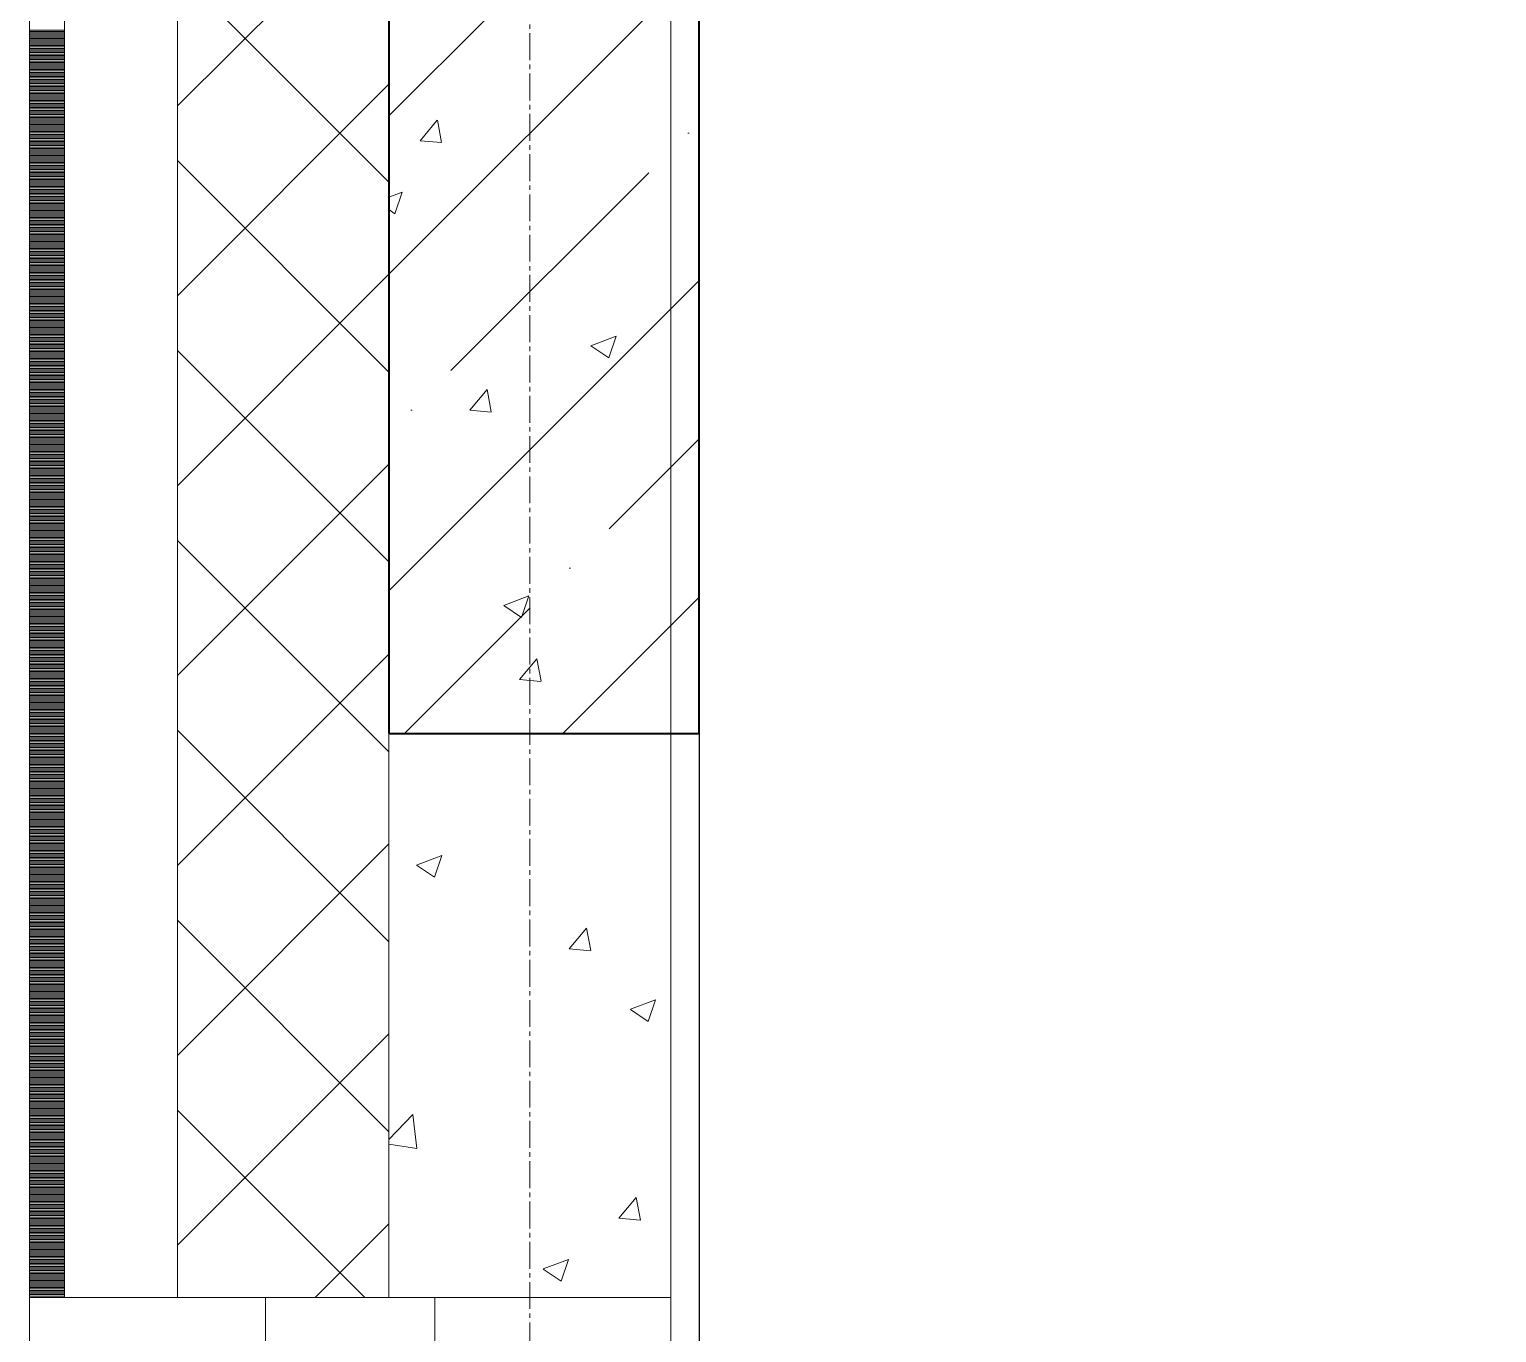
# Model space of a CAD drawing. Header units: millimetres. Extents: x -231292 to 573618, y -153144 to 564035.
# Drawn here: x 8528 to 9569, y -118070 to -117146 of the extents above; entities that cross this region are included whole.
import ezdxf

# ---------------------------------------------------------------- set-up
doc = ezdxf.new("R2010")
doc.units = ezdxf.units.MM
doc.linetypes.add('CENTER2', pattern=[28.575, 19.05, -3.175, 3.175, -3.175])
doc.linetypes.add('HIDDEN2', pattern=[4.7625, 3.175, -1.5875])
doc.layers.get('0').update_dxf_attribs({"color": 250})
for name, color, linetype, lineweight in [('A-Wall_Материал_Газоблок_Контур', 250, 'Continuous', 0), ('АР_Колонны', 250, 'Continuous', 35), ('АР_Окна', 250, 'Continuous', 5), ('АР_Стены ЖБ', 250, 'Continuous', 35), ('АР_Стены ПЕНОблок', 250, 'Continuous', 20), ('АР_Тонкая', 250, 'Continuous', 5), ('АР_Утеплитель', 250, 'Continuous', 0), ('АР_Штриховка', 250, 'Continuous', 0), ('РД_Оси_100', 250, 'Continuous', 0)]:
    doc.layers.add(name, color=color, linetype=linetype, lineweight=lineweight)

# ---------------------------------------------------------------- blocks, each defined once
blk = doc.blocks.new('оси_рен')
at = {"layer": 'РД_Оси_100', "color": 251, "linetype": 'CENTER2', "true_color": 0x636466}
blk.add_line((1195652.916, 135558.25), (1195652.916, 223268.25), dxfattribs=at)

msp = doc.modelspace()

# ---------------------------------------------------------------- hatches: boundary and pattern name
at = {"layer": 'АР_Штриховка', "linetype": 'Continuous', "lineweight": 5, "true_color": 0x000000}
h = msp.add_hatch(dxfattribs=at)
h.set_pattern_fill('ANSI35', color=18, scale=25, style=0)
h.set_pattern_definition([(45, (8883.46, -162345.28), (-112.2532, 112.2532), []), (45, (8995.71, -162345.28), (-112.2532, 112.2532), [198.4375, -39.6875, 0, -39.6875])])
h.paths.add_polyline_path([(8783.458, -117645.283), (9003.458, -117645.283), (9003.458, -116445.283), (8783.458, -116445.283)], flags=0)

# ---------------------------------------------------------------- linework, layer by layer
msp.add_lwpolyline([(16573.458, -98570.283), (9003.458, -98570.283), (9003.458, -135535.288), (16573.458, -135535.288)], close=True)
at = {"layer": 'A-Wall_Материал_Газоблок_Контур', "color": 18, "linetype": 'Continuous', "lineweight": 0, "true_color": 0x000000}
for p, q in [((8528.458, -118045.283), (8528.458, -119245.283)), ((8983.458, -119245.283), (8983.458, -118045.283))]:
    msp.add_line(p, q, dxfattribs=at)
at = {"layer": 'АР_Колонны', "color": 18, "linetype": 'HIDDEN2', "lineweight": 25, "true_color": 0x000000}
for p, q in [((8783.458, -117645.283), (8783.458, -116445.283)), ((9003.458, -116445.283), (9003.458, -117645.283)), ((9003.458, -117645.283), (8783.458, -117645.283))]:
    msp.add_line(p, q, dxfattribs=at)
at = {"layer": 'АР_Колонны', "color": 18, "linetype": 'Continuous', "lineweight": 30, "true_color": 0x000000}
for p, q in [((8783.458, -116445.283), (8783.458, -117645.283)), ((9003.458, -117645.283), (9003.458, -116445.283)), ((8783.458, -117645.283), (9003.458, -117645.283))]:
    msp.add_line(p, q, dxfattribs=at)
at = {"layer": 'АР_Окна', "color": 18, "linetype": 'Continuous', "lineweight": 5, "true_color": 0x000000}
for p, q in [((8528.458, -118045.283), (8528.458, -119245.283)), ((8983.458, -118045.283), (8983.458, -119245.283))]:
    msp.add_line(p, q, dxfattribs=at)
msp.add_lwpolyline([(8815.958, -118095.283), (8815.958, -118045.283), (8695.958, -118045.283), (8695.958, -118095.283)], close=True, dxfattribs=at)
at = {"layer": 'АР_Стены ЖБ', "color": 18, "linetype": 'Continuous', "lineweight": 40, "true_color": 0x000000}
for p, q in [((8783.458, -116445.283), (8783.458, -117645.283)), ((9003.458, -117645.283), (9003.458, -116445.283)), ((8783.458, -117645.283), (9003.458, -117645.283))]:
    msp.add_line(p, q, dxfattribs=at)
at = {"layer": 'АР_Стены ПЕНОблок', "color": 18, "linetype": 'Continuous', "lineweight": 20, "true_color": 0x000000}
for p, q in [((8783.458, -116245.283), (8783.458, -118045.283)), ((8983.458, -118045.283), (8983.458, -116245.283)), ((8783.458, -118045.283), (8983.458, -118045.283))]:
    msp.add_line(p, q, dxfattribs=at)
at = {"layer": 'АР_Тонкая', "color": 18, "linetype": 'Continuous', "lineweight": 5, "true_color": 0x000000}
for p, q in [((8528.458, -116245.283), (8528.458, -118045.283)), ((8553.458, -116245.283), (8553.458, -118045.283)), ((8553.458, -118045.283), (8553.458, -116245.283)), ((8633.458, -118045.283), (8633.458, -116245.283)), ((8528.458, -118045.283), (8553.458, -118045.283)), ((8553.458, -118045.283), (8633.458, -118045.283))]:
    msp.add_line(p, q, dxfattribs=at)
at = {"layer": 'АР_Утеплитель', "color": 18, "linetype": 'Continuous', "lineweight": 0, "true_color": 0x000000}
for p, q in [((8633.458, -116245.283), (8633.458, -118045.283)), ((8783.458, -118045.283), (8783.458, -116245.283)), ((8633.458, -118045.283), (8783.458, -118045.283))]:
    msp.add_line(p, q, dxfattribs=at)
at = {"layer": 'АР_Штриховка', "color": 18, "linetype": 'Continuous', "lineweight": 0, "true_color": 0x000000}
for p, q in [((8633.458, -117200.088), (8783.458, -117050.088)), ((8783.458, -117254.2), (8633.458, -117104.2)), ((8528.458, -117146.283), (8553.458, -117146.283)), ((8528.458, -117147.283), (8553.458, -117147.283)), ((8528.458, -117148.283), (8553.458, -117148.283)), ((8528.458, -117149.283), (8553.458, -117149.283)), ((8528.458, -117150.283), (8553.458, -117150.283)), ((8528.458, -117151.283), (8553.458, -117151.283)), ((8528.458, -117152.283), (8553.458, -117152.283)), ((8528.458, -117153.283), (8553.458, -117153.283)), ((8528.458, -117154.283), (8553.458, -117154.283)), ((8528.458, -117155.283), (8553.458, -117155.283)), ((8528.458, -117156.283), (8553.458, -117156.283)), ((8528.458, -117157.283), (8553.458, -117157.283)), ((8528.458, -117158.283), (8553.458, -117158.283)), ((8528.458, -117159.283), (8553.458, -117159.283)), ((8528.458, -117160.283), (8553.458, -117160.283)), ((8528.458, -117161.283), (8553.458, -117161.283)), ((8528.458, -117162.283), (8553.458, -117162.283)), ((8528.458, -117163.283), (8553.458, -117163.283)), ((8528.458, -117164.283), (8553.458, -117164.283)), ((8528.458, -117165.283), (8553.458, -117165.283)), ((8528.458, -117166.283), (8553.458, -117166.283)), ((8528.458, -117167.283), (8553.458, -117167.283)), ((8528.458, -117168.283), (8553.458, -117168.283)), ((8528.458, -117169.283), (8553.458, -117169.283)), ((8528.458, -117170.283), (8553.458, -117170.283)), ((8528.458, -117171.283), (8553.458, -117171.283)), ((8528.458, -117172.283), (8553.458, -117172.283)), ((8528.458, -117173.283), (8553.458, -117173.283)), ((8528.458, -117174.283), (8553.458, -117174.283)), ((8528.458, -117175.283), (8553.458, -117175.283)), ((8528.458, -117176.283), (8553.458, -117176.283)), ((8528.458, -117177.283), (8553.458, -117177.283)), ((8528.458, -117178.283), (8553.458, -117178.283)), ((8528.458, -117179.283), (8553.458, -117179.283)), ((8528.458, -117180.283), (8553.458, -117180.283)), ((8528.458, -117181.283), (8553.458, -117181.283)), ((8528.458, -117182.283), (8553.458, -117182.283)), ((8528.458, -117183.283), (8553.458, -117183.283)), ((8528.458, -117184.283), (8553.458, -117184.283)), ((8528.458, -117185.283), (8553.458, -117185.283)), ((8528.458, -117186.283), (8553.458, -117186.283)), ((8528.458, -117187.283), (8553.458, -117187.283)), ((8528.458, -117188.283), (8553.458, -117188.283)), ((8528.458, -117189.283), (8553.458, -117189.283)), ((8528.458, -117190.283), (8553.458, -117190.283)), ((8528.458, -117191.283), (8553.458, -117191.283)), ((8528.458, -117192.283), (8553.458, -117192.283)), ((8528.458, -117193.283), (8553.458, -117193.283)), ((8528.458, -117194.283), (8553.458, -117194.283)), ((8633.458, -117334.792), (8783.458, -117184.792)), ((8528.458, -117195.283), (8553.458, -117195.283)), ((8528.458, -117196.283), (8553.458, -117196.283)), ((8528.458, -117197.283), (8553.458, -117197.283)), ((8528.458, -117198.283), (8553.458, -117198.283)), ((8528.458, -117199.283), (8553.458, -117199.283)), ((8528.458, -117200.283), (8553.458, -117200.283)), ((8528.458, -117201.283), (8553.458, -117201.283)), ((8528.458, -117202.283), (8553.458, -117202.283)), ((8528.458, -117203.283), (8553.458, -117203.283)), ((8528.458, -117204.283), (8553.458, -117204.283)), ((8528.458, -117205.283), (8553.458, -117205.283)), ((8528.458, -117206.283), (8553.458, -117206.283)), ((8528.458, -117207.283), (8553.458, -117207.283)), ((8528.458, -117208.283), (8553.458, -117208.283)), ((8528.458, -117209.283), (8553.458, -117209.283)), ((8528.458, -117210.283), (8553.458, -117210.283)), ((8528.458, -117211.283), (8553.458, -117211.283)), ((8528.458, -117212.283), (8553.458, -117212.283)), ((8528.458, -117213.283), (8553.458, -117213.283)), ((8528.458, -117214.283), (8553.458, -117214.283)), ((8805.532, -117224.838), (8817.777, -117210.245)), ((8820.821, -117226.147), (8817.885, -117210.225)), ((8528.458, -117215.283), (8553.458, -117215.283)), ((8528.458, -117216.283), (8553.458, -117216.283)), ((8528.458, -117217.283), (8553.458, -117217.283)), ((8528.458, -117218.283), (8553.458, -117218.283)), ((8528.458, -117219.283), (8553.458, -117219.283)), ((8528.458, -117220.283), (8553.458, -117220.283)), ((8528.458, -117221.283), (8553.458, -117221.283)), ((8528.458, -117222.283), (8553.458, -117222.283)), ((8528.458, -117223.283), (8553.458, -117223.283)), ((8528.458, -117224.283), (8553.458, -117224.283)), ((8528.458, -117225.283), (8553.458, -117225.283)), ((8805.532, -117224.838), (8820.714, -117226.167)), ((8528.458, -117226.283), (8553.458, -117226.283)), ((8528.458, -117227.283), (8553.458, -117227.283)), ((8528.458, -117228.283), (8553.458, -117228.283)), ((8528.458, -117229.283), (8553.458, -117229.283)), ((8528.458, -117230.283), (8553.458, -117230.283)), ((8528.458, -117231.283), (8553.458, -117231.283)), ((8528.458, -117232.283), (8553.458, -117232.283)), ((8528.458, -117233.283), (8553.458, -117233.283)), ((8528.458, -117234.283), (8553.458, -117234.283)), ((8528.458, -117235.283), (8553.458, -117235.283)), ((8528.458, -117236.283), (8553.458, -117236.283)), ((8528.458, -117237.283), (8553.458, -117237.283)), ((8528.458, -117238.283), (8553.458, -117238.283)), ((8528.458, -117239.283), (8553.458, -117239.283)), ((8528.458, -117240.283), (8553.458, -117240.283)), ((8528.458, -117241.283), (8553.458, -117241.283)), ((8528.458, -117242.283), (8553.458, -117242.283)), ((8528.458, -117243.283), (8553.458, -117243.283)), ((8528.458, -117244.283), (8553.458, -117244.283)), ((8528.458, -117245.283), (8553.458, -117245.283)), ((8528.458, -117246.283), (8553.458, -117246.283)), ((8783.458, -117388.904), (8633.458, -117238.904)), ((8528.458, -117247.283), (8553.458, -117247.283)), ((8528.458, -117248.283), (8553.458, -117248.283)), ((8528.458, -117249.283), (8553.458, -117249.283)), ((8528.458, -117250.283), (8553.458, -117250.283)), ((8528.458, -117251.283), (8553.458, -117251.283)), ((8528.458, -117252.283), (8553.458, -117252.283)), ((8528.458, -117253.283), (8553.458, -117253.283)), ((8528.458, -117254.283), (8553.458, -117254.283)), ((8528.458, -117255.283), (8553.458, -117255.283)), ((8528.458, -117256.283), (8553.458, -117256.283)), ((8528.458, -117257.283), (8553.458, -117257.283)), ((8528.458, -117258.283), (8553.458, -117258.283)), ((8528.458, -117259.283), (8553.458, -117259.283)), ((8528.458, -117260.283), (8553.458, -117260.283)), ((8528.458, -117261.283), (8553.458, -117261.283)), ((8528.458, -117262.283), (8553.458, -117262.283)), ((8528.458, -117263.283), (8553.458, -117263.283)), ((8528.458, -117264.283), (8553.458, -117264.283)), ((8528.458, -117265.283), (8553.458, -117265.283)), ((8528.458, -117266.283), (8553.458, -117266.283)), ((8783.458, -117264.792), (8792.879, -117261.175)), ((8787.72, -117276.555), (8792.87, -117261.206)), ((8528.458, -117267.283), (8553.458, -117267.283)), ((8528.458, -117268.283), (8553.458, -117268.283)), ((8528.458, -117269.283), (8553.458, -117269.283)), ((8528.458, -117270.283), (8553.458, -117270.283)), ((8528.458, -117271.283), (8553.458, -117271.283)), ((8528.458, -117272.283), (8553.458, -117272.283)), ((8528.458, -117273.283), (8553.458, -117273.283)), ((8528.458, -117274.283), (8553.458, -117274.283)), ((8528.458, -117275.283), (8553.458, -117275.283)), ((8528.458, -117276.283), (8553.458, -117276.283)), ((8528.458, -117277.283), (8553.458, -117277.283)), ((8783.458, -117273.681), (8787.716, -117276.553)), ((8528.458, -117278.283), (8553.458, -117278.283)), ((8528.458, -117279.283), (8553.458, -117279.283)), ((8528.458, -117280.283), (8553.458, -117280.283)), ((8528.458, -117281.283), (8553.458, -117281.283)), ((8528.458, -117282.283), (8553.458, -117282.283)), ((8528.458, -117283.283), (8553.458, -117283.283)), ((8528.458, -117284.283), (8553.458, -117284.283)), ((8528.458, -117285.283), (8553.458, -117285.283)), ((8528.458, -117286.283), (8553.458, -117286.283)), ((8528.458, -117287.283), (8553.458, -117287.283)), ((8528.458, -117288.283), (8553.458, -117288.283)), ((8528.458, -117289.283), (8553.458, -117289.283)), ((8528.458, -117290.283), (8553.458, -117290.283)), ((8528.458, -117291.283), (8553.458, -117291.283)), ((8528.458, -117292.283), (8553.458, -117292.283)), ((8528.458, -117293.283), (8553.458, -117293.283)), ((8528.458, -117294.283), (8553.458, -117294.283)), ((8528.458, -117295.283), (8553.458, -117295.283)), ((8528.458, -117296.283), (8553.458, -117296.283)), ((8528.458, -117297.283), (8553.458, -117297.283)), ((8528.458, -117298.283), (8553.458, -117298.283)), ((8528.458, -117299.283), (8553.458, -117299.283)), ((8528.458, -117300.283), (8553.458, -117300.283)), ((8528.458, -117301.283), (8553.458, -117301.283)), ((8528.458, -117302.283), (8553.458, -117302.283)), ((8528.458, -117303.283), (8553.458, -117303.283)), ((8528.458, -117304.283), (8553.458, -117304.283)), ((8528.458, -117305.283), (8553.458, -117305.283)), ((8528.458, -117306.283), (8553.458, -117306.283)), ((8528.458, -117307.283), (8553.458, -117307.283)), ((8528.458, -117308.283), (8553.458, -117308.283)), ((8528.458, -117309.283), (8553.458, -117309.283)), ((8528.458, -117310.283), (8553.458, -117310.283)), ((8528.458, -117311.283), (8553.458, -117311.283)), ((8528.458, -117312.283), (8553.458, -117312.283)), ((8528.458, -117313.283), (8553.458, -117313.283)), ((8528.458, -117314.283), (8553.458, -117314.283)), ((8528.458, -117315.283), (8553.458, -117315.283)), ((8528.458, -117316.283), (8553.458, -117316.283)), ((8528.458, -117317.283), (8553.458, -117317.283)), ((8528.458, -117318.283), (8553.458, -117318.283)), ((8528.458, -117319.283), (8553.458, -117319.283)), ((8528.458, -117320.283), (8553.458, -117320.283)), ((8528.458, -117321.283), (8553.458, -117321.283)), ((8528.458, -117322.283), (8553.458, -117322.283)), ((8528.458, -117323.283), (8553.458, -117323.283)), ((8528.458, -117324.283), (8553.458, -117324.283)), ((8528.458, -117325.283), (8553.458, -117325.283)), ((8528.458, -117326.283), (8553.458, -117326.283)), ((8528.458, -117327.283), (8553.458, -117327.283)), ((8528.458, -117328.283), (8553.458, -117328.283)), ((8528.458, -117329.283), (8553.458, -117329.283)), ((8633.458, -117469.496), (8783.458, -117319.496)), ((8528.458, -117330.283), (8553.458, -117330.283)), ((8528.458, -117331.283), (8553.458, -117331.283)), ((8528.458, -117332.283), (8553.458, -117332.283)), ((8528.458, -117333.283), (8553.458, -117333.283)), ((8528.458, -117334.283), (8553.458, -117334.283)), ((8528.458, -117335.283), (8553.458, -117335.283)), ((8528.458, -117336.283), (8553.458, -117336.283)), ((8528.458, -117337.283), (8553.458, -117337.283)), ((8528.458, -117338.283), (8553.458, -117338.283)), ((8528.458, -117339.283), (8553.458, -117339.283)), ((8528.458, -117340.283), (8553.458, -117340.283)), ((8528.458, -117341.283), (8553.458, -117341.283)), ((8528.458, -117342.283), (8553.458, -117342.283)), ((8528.458, -117343.283), (8553.458, -117343.283)), ((8528.458, -117344.283), (8553.458, -117344.283)), ((8528.458, -117345.283), (8553.458, -117345.283)), ((8528.458, -117346.283), (8553.458, -117346.283)), ((8528.458, -117347.283), (8553.458, -117347.283)), ((8528.458, -117348.283), (8553.458, -117348.283)), ((8528.458, -117349.283), (8553.458, -117349.283)), ((8528.458, -117350.283), (8553.458, -117350.283)), ((8528.458, -117351.283), (8553.458, -117351.283)), ((8528.458, -117352.283), (8553.458, -117352.283)), ((8528.458, -117353.283), (8553.458, -117353.283)), ((8528.458, -117354.283), (8553.458, -117354.283)), ((8528.458, -117355.283), (8553.458, -117355.283)), ((8528.458, -117356.283), (8553.458, -117356.283)), ((8528.458, -117357.283), (8553.458, -117357.283)), ((8528.458, -117358.283), (8553.458, -117358.283)), ((8528.458, -117359.283), (8553.458, -117359.283)), ((8528.458, -117360.283), (8553.458, -117360.283)), ((8528.458, -117361.283), (8553.458, -117361.283)), ((8528.458, -117362.283), (8553.458, -117362.283)), ((8528.458, -117363.283), (8553.458, -117363.283)), ((8528.458, -117364.283), (8553.458, -117364.283)), ((8528.458, -117365.283), (8553.458, -117365.283)), ((8528.458, -117366.283), (8553.458, -117366.283)), ((8528.458, -117367.283), (8553.458, -117367.283)), ((8528.458, -117368.283), (8553.458, -117368.283)), ((8528.458, -117369.283), (8553.458, -117369.283)), ((8528.458, -117370.283), (8553.458, -117370.283)), ((8926.696, -117370.297), (8939.331, -117378.819)), ((8926.709, -117370.268), (8944.494, -117363.441)), ((8939.335, -117378.82), (8944.485, -117363.471)), ((8528.458, -117371.283), (8553.458, -117371.283)), ((8528.458, -117372.283), (8553.458, -117372.283)), ((8528.458, -117373.283), (8553.458, -117373.283)), ((8528.458, -117374.283), (8553.458, -117374.283)), ((8528.458, -117375.283), (8553.458, -117375.283)), ((8528.458, -117376.283), (8553.458, -117376.283)), ((8528.458, -117377.283), (8553.458, -117377.283)), ((8528.458, -117378.283), (8553.458, -117378.283)), ((8528.458, -117379.283), (8553.458, -117379.283)), ((8528.458, -117380.283), (8553.458, -117380.283)), ((8528.458, -117381.283), (8553.458, -117381.283)), ((8783.458, -117523.607), (8633.458, -117373.607)), ((8528.458, -117382.283), (8553.458, -117382.283)), ((8528.458, -117383.283), (8553.458, -117383.283)), ((8528.458, -117384.283), (8553.458, -117384.283)), ((8528.458, -117385.283), (8553.458, -117385.283)), ((8528.458, -117386.283), (8553.458, -117386.283)), ((8528.458, -117387.283), (8553.458, -117387.283)), ((8528.458, -117388.283), (8553.458, -117388.283)), ((8528.458, -117389.283), (8553.458, -117389.283)), ((8528.458, -117390.283), (8553.458, -117390.283)), ((8528.458, -117391.283), (8553.458, -117391.283)), ((8528.458, -117392.283), (8553.458, -117392.283)), ((8528.458, -117393.283), (8553.458, -117393.283)), ((8528.458, -117394.283), (8553.458, -117394.283)), ((8528.458, -117395.283), (8553.458, -117395.283)), ((8528.458, -117396.283), (8553.458, -117396.283)), ((8528.458, -117397.283), (8553.458, -117397.283)), ((8528.458, -117398.283), (8553.458, -117398.283)), ((8528.458, -117399.283), (8553.458, -117399.283)), ((8528.458, -117400.283), (8553.458, -117400.283)), ((8528.458, -117401.283), (8553.458, -117401.283)), ((8528.458, -117402.283), (8553.458, -117402.283)), ((8840.775, -117415.895), (8853.02, -117401.302)), ((8856.064, -117417.204), (8853.127, -117401.282)), ((8528.458, -117403.283), (8553.458, -117403.283)), ((8528.458, -117404.283), (8553.458, -117404.283)), ((8528.458, -117405.283), (8553.458, -117405.283)), ((8528.458, -117406.283), (8553.458, -117406.283)), ((8528.458, -117407.283), (8553.458, -117407.283)), ((8528.458, -117408.283), (8553.458, -117408.283)), ((8528.458, -117409.283), (8553.458, -117409.283)), ((8528.458, -117410.283), (8553.458, -117410.283)), ((8528.458, -117411.283), (8553.458, -117411.283)), ((8528.458, -117412.283), (8553.458, -117412.283)), ((8528.458, -117413.283), (8553.458, -117413.283)), ((8528.458, -117414.283), (8553.458, -117414.283)), ((8528.458, -117415.283), (8553.458, -117415.283)), ((8528.458, -117416.283), (8553.458, -117416.283)), ((8528.458, -117417.283), (8553.458, -117417.283)), ((8528.458, -117418.283), (8553.458, -117418.283)), ((8528.458, -117419.283), (8553.458, -117419.283)), ((8528.458, -117420.283), (8553.458, -117420.283)), ((8528.458, -117421.283), (8553.458, -117421.283)), ((8528.458, -117422.283), (8553.458, -117422.283)), ((8840.775, -117415.895), (8855.957, -117417.223)), ((8528.458, -117423.283), (8553.458, -117423.283)), ((8528.458, -117424.283), (8553.458, -117424.283)), ((8528.458, -117425.283), (8553.458, -117425.283)), ((8528.458, -117426.283), (8553.458, -117426.283)), ((8528.458, -117427.283), (8553.458, -117427.283)), ((8528.458, -117428.283), (8553.458, -117428.283)), ((8528.458, -117429.283), (8553.458, -117429.283)), ((8528.458, -117430.283), (8553.458, -117430.283)), ((8528.458, -117431.283), (8553.458, -117431.283)), ((8528.458, -117432.283), (8553.458, -117432.283)), ((8528.458, -117433.283), (8553.458, -117433.283)), ((8528.458, -117434.283), (8553.458, -117434.283)), ((8528.458, -117435.283), (8553.458, -117435.283)), ((8528.458, -117436.283), (8553.458, -117436.283)), ((8528.458, -117437.283), (8553.458, -117437.283)), ((8528.458, -117438.283), (8553.458, -117438.283)), ((8528.458, -117439.283), (8553.458, -117439.283)), ((8528.458, -117440.283), (8553.458, -117440.283)), ((8528.458, -117441.283), (8553.458, -117441.283)), ((8528.458, -117442.283), (8553.458, -117442.283)), ((8528.458, -117443.283), (8553.458, -117443.283)), ((8528.458, -117444.283), (8553.458, -117444.283)), ((8528.458, -117445.283), (8553.458, -117445.283)), ((8528.458, -117446.283), (8553.458, -117446.283)), ((8528.458, -117447.283), (8553.458, -117447.283)), ((8528.458, -117448.283), (8553.458, -117448.283)), ((8528.458, -117449.283), (8553.458, -117449.283)), ((8528.458, -117450.283), (8553.458, -117450.283)), ((8528.458, -117451.283), (8553.458, -117451.283)), ((8528.458, -117452.283), (8553.458, -117452.283)), ((8528.458, -117453.283), (8553.458, -117453.283)), ((8528.458, -117454.283), (8553.458, -117454.283)), ((8633.458, -117604.2), (8783.458, -117454.2)), ((8528.458, -117455.283), (8553.458, -117455.283)), ((8528.458, -117456.283), (8553.458, -117456.283)), ((8528.458, -117457.283), (8553.458, -117457.283)), ((8528.458, -117458.283), (8553.458, -117458.283)), ((8528.458, -117459.283), (8553.458, -117459.283)), ((8528.458, -117460.283), (8553.458, -117460.283)), ((8528.458, -117461.283), (8553.458, -117461.283)), ((8528.458, -117462.283), (8553.458, -117462.283)), ((8528.458, -117463.283), (8553.458, -117463.283)), ((8528.458, -117464.283), (8553.458, -117464.283)), ((8528.458, -117465.283), (8553.458, -117465.283)), ((8528.458, -117466.283), (8553.458, -117466.283)), ((8528.458, -117467.283), (8553.458, -117467.283)), ((8528.458, -117468.283), (8553.458, -117468.283)), ((8528.458, -117469.283), (8553.458, -117469.283)), ((8528.458, -117470.283), (8553.458, -117470.283)), ((8528.458, -117471.283), (8553.458, -117471.283)), ((8528.458, -117472.283), (8553.458, -117472.283)), ((8528.458, -117473.283), (8553.458, -117473.283)), ((8528.458, -117474.283), (8553.458, -117474.283)), ((8528.458, -117475.283), (8553.458, -117475.283)), ((8528.458, -117476.283), (8553.458, -117476.283)), ((8528.458, -117477.283), (8553.458, -117477.283)), ((8528.458, -117478.283), (8553.458, -117478.283)), ((8528.458, -117479.283), (8553.458, -117479.283)), ((8528.458, -117480.283), (8553.458, -117480.283)), ((8528.458, -117481.283), (8553.458, -117481.283)), ((8528.458, -117482.283), (8553.458, -117482.283)), ((8528.458, -117483.283), (8553.458, -117483.283)), ((8528.458, -117484.283), (8553.458, -117484.283)), ((8528.458, -117485.283), (8553.458, -117485.283)), ((8528.458, -117486.283), (8553.458, -117486.283)), ((8528.458, -117487.283), (8553.458, -117487.283)), ((8528.458, -117488.283), (8553.458, -117488.283)), ((8528.458, -117489.283), (8553.458, -117489.283)), ((8528.458, -117490.283), (8553.458, -117490.283)), ((8528.458, -117491.283), (8553.458, -117491.283)), ((8528.458, -117492.283), (8553.458, -117492.283)), ((8528.458, -117493.283), (8553.458, -117493.283)), ((8528.458, -117494.283), (8553.458, -117494.283)), ((8528.458, -117495.283), (8553.458, -117495.283)), ((8528.458, -117496.283), (8553.458, -117496.283)), ((8528.458, -117497.283), (8553.458, -117497.283)), ((8528.458, -117498.283), (8553.458, -117498.283)), ((8528.458, -117499.283), (8553.458, -117499.283)), ((8528.458, -117500.283), (8553.458, -117500.283)), ((8528.458, -117501.283), (8553.458, -117501.283)), ((8528.458, -117502.283), (8553.458, -117502.283)), ((8528.458, -117503.283), (8553.458, -117503.283)), ((8528.458, -117504.283), (8553.458, -117504.283)), ((8528.458, -117505.283), (8553.458, -117505.283)), ((8528.458, -117506.283), (8553.458, -117506.283)), ((8528.458, -117507.283), (8553.458, -117507.283)), ((8528.458, -117508.283), (8553.458, -117508.283)), ((8528.458, -117509.283), (8553.458, -117509.283)), ((8528.458, -117510.283), (8553.458, -117510.283)), ((8528.458, -117511.283), (8553.458, -117511.283)), ((8528.458, -117512.283), (8553.458, -117512.283)), ((8528.458, -117513.283), (8553.458, -117513.283)), ((8528.458, -117514.283), (8553.458, -117514.283)), ((8528.458, -117515.283), (8553.458, -117515.283)), ((8528.458, -117516.283), (8553.458, -117516.283)), ((8783.458, -117658.311), (8633.458, -117508.311)), ((8528.458, -117517.283), (8553.458, -117517.283)), ((8528.458, -117518.283), (8553.458, -117518.283)), ((8528.458, -117519.283), (8553.458, -117519.283)), ((8528.458, -117520.283), (8553.458, -117520.283)), ((8528.458, -117521.283), (8553.458, -117521.283)), ((8528.458, -117522.283), (8553.458, -117522.283)), ((8528.458, -117523.283), (8553.458, -117523.283)), ((8528.458, -117524.283), (8553.458, -117524.283)), ((8528.458, -117525.283), (8553.458, -117525.283)), ((8528.458, -117526.283), (8553.458, -117526.283)), ((8528.458, -117527.283), (8553.458, -117527.283)), ((8528.458, -117528.283), (8553.458, -117528.283)), ((8528.458, -117529.283), (8553.458, -117529.283)), ((8528.458, -117530.283), (8553.458, -117530.283)), ((8528.458, -117531.283), (8553.458, -117531.283)), ((8528.458, -117532.283), (8553.458, -117532.283)), ((8528.458, -117533.283), (8553.458, -117533.283)), ((8528.458, -117534.283), (8553.458, -117534.283)), ((8528.458, -117535.283), (8553.458, -117535.283)), ((8528.458, -117536.283), (8553.458, -117536.283)), ((8528.458, -117537.283), (8553.458, -117537.283)), ((8528.458, -117538.283), (8553.458, -117538.283)), ((8528.458, -117539.283), (8553.458, -117539.283)), ((8528.458, -117540.283), (8553.458, -117540.283)), ((8528.458, -117541.283), (8553.458, -117541.283)), ((8528.458, -117542.283), (8553.458, -117542.283)), ((8528.458, -117543.283), (8553.458, -117543.283)), ((8528.458, -117544.283), (8553.458, -117544.283)), ((8528.458, -117545.283), (8553.458, -117545.283)), ((8528.458, -117546.283), (8553.458, -117546.283)), ((8528.458, -117547.283), (8553.458, -117547.283)), ((8864.907, -117554.456), (8882.692, -117547.629)), ((8877.533, -117563.008), (8882.683, -117547.659)), ((8528.458, -117548.283), (8553.458, -117548.283)), ((8528.458, -117549.283), (8553.458, -117549.283)), ((8528.458, -117550.283), (8553.458, -117550.283)), ((8528.458, -117551.283), (8553.458, -117551.283)), ((8528.458, -117552.283), (8553.458, -117552.283)), ((8528.458, -117553.283), (8553.458, -117553.283)), ((8528.458, -117554.283), (8553.458, -117554.283)), ((8528.458, -117555.283), (8553.458, -117555.283)), ((8528.458, -117556.283), (8553.458, -117556.283)), ((8528.458, -117557.283), (8553.458, -117557.283)), ((8528.458, -117558.283), (8553.458, -117558.283)), ((8864.894, -117554.484), (8877.528, -117563.007)), ((8528.458, -117559.283), (8553.458, -117559.283)), ((8528.458, -117560.283), (8553.458, -117560.283)), ((8528.458, -117561.283), (8553.458, -117561.283)), ((8528.458, -117562.283), (8553.458, -117562.283)), ((8528.458, -117563.283), (8553.458, -117563.283)), ((8528.458, -117564.283), (8553.458, -117564.283)), ((8528.458, -117565.283), (8553.458, -117565.283)), ((8528.458, -117566.283), (8553.458, -117566.283)), ((8528.458, -117567.283), (8553.458, -117567.283)), ((8528.458, -117568.283), (8553.458, -117568.283)), ((8528.458, -117569.283), (8553.458, -117569.283)), ((8528.458, -117570.283), (8553.458, -117570.283)), ((8528.458, -117571.283), (8553.458, -117571.283)), ((8528.458, -117572.283), (8553.458, -117572.283)), ((8528.458, -117573.283), (8553.458, -117573.283)), ((8528.458, -117574.283), (8553.458, -117574.283)), ((8528.458, -117575.283), (8553.458, -117575.283)), ((8528.458, -117576.283), (8553.458, -117576.283)), ((8528.458, -117577.283), (8553.458, -117577.283)), ((8528.458, -117578.283), (8553.458, -117578.283)), ((8528.458, -117579.283), (8553.458, -117579.283)), ((8528.458, -117580.283), (8553.458, -117580.283)), ((8528.458, -117581.283), (8553.458, -117581.283)), ((8528.458, -117582.283), (8553.458, -117582.283)), ((8528.458, -117583.283), (8553.458, -117583.283)), ((8528.458, -117584.283), (8553.458, -117584.283)), ((8528.458, -117585.283), (8553.458, -117585.283)), ((8528.458, -117586.283), (8553.458, -117586.283)), ((8528.458, -117587.283), (8553.458, -117587.283)), ((8528.458, -117588.283), (8553.458, -117588.283)), ((8528.458, -117589.283), (8553.458, -117589.283)), ((8633.458, -117738.904), (8783.458, -117588.904)), ((8528.458, -117590.283), (8553.458, -117590.283)), ((8528.458, -117591.283), (8553.458, -117591.283)), ((8528.458, -117592.283), (8553.458, -117592.283)), ((8528.458, -117593.283), (8553.458, -117593.283)), ((8528.458, -117594.283), (8553.458, -117594.283)), ((8528.458, -117595.283), (8553.458, -117595.283)), ((8528.458, -117596.283), (8553.458, -117596.283)), ((8528.458, -117597.283), (8553.458, -117597.283)), ((8528.458, -117598.283), (8553.458, -117598.283)), ((8528.458, -117599.283), (8553.458, -117599.283)), ((8876.019, -117606.952), (8888.264, -117592.358)), ((8891.307, -117608.261), (8888.37, -117592.339)), ((8528.458, -117600.283), (8553.458, -117600.283)), ((8528.458, -117601.283), (8553.458, -117601.283)), ((8528.458, -117602.283), (8553.458, -117602.283)), ((8528.458, -117603.283), (8553.458, -117603.283)), ((8528.458, -117604.283), (8553.458, -117604.283)), ((8528.458, -117605.283), (8553.458, -117605.283)), ((8528.458, -117606.283), (8553.458, -117606.283)), ((8528.458, -117607.283), (8553.458, -117607.283)), ((8528.458, -117608.283), (8553.458, -117608.283)), ((8528.458, -117609.283), (8553.458, -117609.283)), ((8528.458, -117610.283), (8553.458, -117610.283)), ((8876.018, -117606.952), (8891.2, -117608.28)), ((8528.458, -117611.283), (8553.458, -117611.283)), ((8528.458, -117612.283), (8553.458, -117612.283)), ((8528.458, -117613.283), (8553.458, -117613.283)), ((8528.458, -117614.283), (8553.458, -117614.283)), ((8528.458, -117615.283), (8553.458, -117615.283)), ((8528.458, -117616.283), (8553.458, -117616.283)), ((8528.458, -117617.283), (8553.458, -117617.283)), ((8528.458, -117618.283), (8553.458, -117618.283)), ((8528.458, -117619.283), (8553.458, -117619.283)), ((8528.458, -117620.283), (8553.458, -117620.283)), ((8528.458, -117621.283), (8553.458, -117621.283)), ((8528.458, -117622.283), (8553.458, -117622.283)), ((8528.458, -117623.283), (8553.458, -117623.283)), ((8528.458, -117624.283), (8553.458, -117624.283)), ((8528.458, -117625.283), (8553.458, -117625.283)), ((8528.458, -117626.283), (8553.458, -117626.283)), ((8528.458, -117627.283), (8553.458, -117627.283)), ((8528.458, -117628.283), (8553.458, -117628.283)), ((8528.458, -117629.283), (8553.458, -117629.283)), ((8528.458, -117630.283), (8553.458, -117630.283)), ((8528.458, -117631.283), (8553.458, -117631.283)), ((8528.458, -117632.283), (8553.458, -117632.283)), ((8528.458, -117633.283), (8553.458, -117633.283)), ((8528.458, -117634.283), (8553.458, -117634.283)), ((8528.458, -117635.283), (8553.458, -117635.283)), ((8528.458, -117636.283), (8553.458, -117636.283)), ((8528.458, -117637.283), (8553.458, -117637.283)), ((8528.458, -117638.283), (8553.458, -117638.283)), ((8528.458, -117639.283), (8553.458, -117639.283)), ((8528.458, -117640.283), (8553.458, -117640.283)), ((8528.458, -117641.283), (8553.458, -117641.283)), ((8528.458, -117642.283), (8553.458, -117642.283)), ((8528.458, -117643.283), (8553.458, -117643.283)), ((8528.458, -117644.283), (8553.458, -117644.283)), ((8528.458, -117645.283), (8553.458, -117645.283)), ((8528.458, -117646.283), (8553.458, -117646.283)), ((8528.458, -117647.283), (8553.458, -117647.283)), ((8528.458, -117648.283), (8553.458, -117648.283)), ((8528.458, -117649.283), (8553.458, -117649.283)), ((8528.458, -117650.283), (8553.458, -117650.283)), ((8528.458, -117651.283), (8553.458, -117651.283)), ((8783.458, -117793.015), (8633.458, -117643.015)), ((8528.458, -117652.283), (8553.458, -117652.283)), ((8528.458, -117653.283), (8553.458, -117653.283)), ((8528.458, -117654.283), (8553.458, -117654.283)), ((8528.458, -117655.283), (8553.458, -117655.283)), ((8528.458, -117656.283), (8553.458, -117656.283)), ((8528.458, -117657.283), (8553.458, -117657.283)), ((8528.458, -117658.283), (8553.458, -117658.283)), ((8528.458, -117659.283), (8553.458, -117659.283)), ((8528.458, -117660.283), (8553.458, -117660.283)), ((8528.458, -117661.283), (8553.458, -117661.283)), ((8528.458, -117662.283), (8553.458, -117662.283)), ((8528.458, -117663.283), (8553.458, -117663.283)), ((8528.458, -117664.283), (8553.458, -117664.283)), ((8528.458, -117665.283), (8553.458, -117665.283)), ((8528.458, -117666.283), (8553.458, -117666.283)), ((8528.458, -117667.283), (8553.458, -117667.283)), ((8528.458, -117668.283), (8553.458, -117668.283)), ((8528.458, -117669.283), (8553.458, -117669.283)), ((8528.458, -117670.283), (8553.458, -117670.283)), ((8528.458, -117671.283), (8553.458, -117671.283)), ((8528.458, -117672.283), (8553.458, -117672.283)), ((8528.458, -117673.283), (8553.458, -117673.283)), ((8528.458, -117674.283), (8553.458, -117674.283)), ((8528.458, -117675.283), (8553.458, -117675.283)), ((8528.458, -117676.283), (8553.458, -117676.283)), ((8528.458, -117677.283), (8553.458, -117677.283)), ((8528.458, -117678.283), (8553.458, -117678.283)), ((8528.458, -117679.283), (8553.458, -117679.283)), ((8528.458, -117680.283), (8553.458, -117680.283)), ((8528.458, -117681.283), (8553.458, -117681.283)), ((8528.458, -117682.283), (8553.458, -117682.283)), ((8528.458, -117683.283), (8553.458, -117683.283)), ((8528.458, -117684.283), (8553.458, -117684.283)), ((8528.458, -117685.283), (8553.458, -117685.283)), ((8528.458, -117686.283), (8553.458, -117686.283)), ((8528.458, -117687.283), (8553.458, -117687.283)), ((8528.458, -117688.283), (8553.458, -117688.283)), ((8528.458, -117689.283), (8553.458, -117689.283)), ((8528.458, -117690.283), (8553.458, -117690.283)), ((8528.458, -117691.283), (8553.458, -117691.283)), ((8528.458, -117692.283), (8553.458, -117692.283)), ((8528.458, -117693.283), (8553.458, -117693.283)), ((8528.458, -117694.283), (8553.458, -117694.283)), ((8528.458, -117695.283), (8553.458, -117695.283)), ((8528.458, -117696.283), (8553.458, -117696.283)), ((8528.458, -117697.283), (8553.458, -117697.283)), ((8528.458, -117698.283), (8553.458, -117698.283)), ((8528.458, -117699.283), (8553.458, -117699.283)), ((8528.458, -117700.283), (8553.458, -117700.283)), ((8528.458, -117701.283), (8553.458, -117701.283)), ((8528.458, -117702.283), (8553.458, -117702.283)), ((8528.458, -117703.283), (8553.458, -117703.283)), ((8528.458, -117704.283), (8553.458, -117704.283)), ((8528.458, -117705.283), (8553.458, -117705.283)), ((8528.458, -117706.283), (8553.458, -117706.283)), ((8528.458, -117707.283), (8553.458, -117707.283)), ((8528.458, -117708.283), (8553.458, -117708.283)), ((8528.458, -117709.283), (8553.458, -117709.283)), ((8528.458, -117710.283), (8553.458, -117710.283)), ((8528.458, -117711.283), (8553.458, -117711.283)), ((8528.458, -117712.283), (8553.458, -117712.283)), ((8528.458, -117713.283), (8553.458, -117713.283)), ((8528.458, -117714.283), (8553.458, -117714.283)), ((8528.458, -117715.283), (8553.458, -117715.283)), ((8528.458, -117716.283), (8553.458, -117716.283)), ((8528.458, -117717.283), (8553.458, -117717.283)), ((8528.458, -117718.283), (8553.458, -117718.283)), ((8528.458, -117719.283), (8553.458, -117719.283)), ((8528.458, -117720.283), (8553.458, -117720.283)), ((8528.458, -117721.283), (8553.458, -117721.283)), ((8528.458, -117722.283), (8553.458, -117722.283)), ((8528.458, -117723.283), (8553.458, -117723.283)), ((8528.458, -117724.283), (8553.458, -117724.283)), ((8633.458, -117873.607), (8783.458, -117723.607)), ((8528.458, -117725.283), (8553.458, -117725.283)), ((8528.458, -117726.283), (8553.458, -117726.283)), ((8528.458, -117727.283), (8553.458, -117727.283)), ((8528.458, -117728.283), (8553.458, -117728.283)), ((8528.458, -117729.283), (8553.458, -117729.283)), ((8528.458, -117730.283), (8553.458, -117730.283)), ((8528.458, -117731.283), (8553.458, -117731.283)), ((8528.458, -117732.283), (8553.458, -117732.283)), ((8528.458, -117733.283), (8553.458, -117733.283)), ((8528.458, -117734.283), (8553.458, -117734.283)), ((8528.458, -117735.283), (8553.458, -117735.283)), ((8803.105, -117738.644), (8820.89, -117731.817)), ((8815.731, -117747.196), (8820.881, -117731.847)), ((8528.458, -117736.283), (8553.458, -117736.283)), ((8528.458, -117737.283), (8553.458, -117737.283)), ((8528.458, -117738.283), (8553.458, -117738.283)), ((8528.458, -117739.283), (8553.458, -117739.283)), ((8528.458, -117740.283), (8553.458, -117740.283)), ((8528.458, -117741.283), (8553.458, -117741.283)), ((8528.458, -117742.283), (8553.458, -117742.283)), ((8528.458, -117743.283), (8553.458, -117743.283)), ((8528.458, -117744.283), (8553.458, -117744.283)), ((8528.458, -117745.283), (8553.458, -117745.283)), ((8803.092, -117738.672), (8815.726, -117747.195)), ((8528.458, -117746.283), (8553.458, -117746.283)), ((8528.458, -117747.283), (8553.458, -117747.283)), ((8528.458, -117748.283), (8553.458, -117748.283)), ((8528.458, -117749.283), (8553.458, -117749.283)), ((8528.458, -117750.283), (8553.458, -117750.283)), ((8528.458, -117751.283), (8553.458, -117751.283)), ((8528.458, -117752.283), (8553.458, -117752.283)), ((8528.458, -117753.283), (8553.458, -117753.283)), ((8528.458, -117754.283), (8553.458, -117754.283)), ((8528.458, -117755.283), (8553.458, -117755.283)), ((8528.458, -117756.283), (8553.458, -117756.283)), ((8528.458, -117757.283), (8553.458, -117757.283)), ((8528.458, -117758.283), (8553.458, -117758.283)), ((8528.458, -117759.283), (8553.458, -117759.283)), ((8528.458, -117760.283), (8553.458, -117760.283)), ((8528.458, -117761.283), (8553.458, -117761.283)), ((8528.458, -117762.283), (8553.458, -117762.283)), ((8528.458, -117763.283), (8553.458, -117763.283)), ((8528.458, -117764.283), (8553.458, -117764.283)), ((8528.458, -117765.283), (8553.458, -117765.283)), ((8528.458, -117766.283), (8553.458, -117766.283)), ((8528.458, -117767.283), (8553.458, -117767.283)), ((8528.458, -117768.283), (8553.458, -117768.283)), ((8528.458, -117769.283), (8553.458, -117769.283)), ((8528.458, -117770.283), (8553.458, -117770.283)), ((8528.458, -117771.283), (8553.458, -117771.283)), ((8528.458, -117772.283), (8553.458, -117772.283)), ((8528.458, -117773.283), (8553.458, -117773.283)), ((8528.458, -117774.283), (8553.458, -117774.283)), ((8528.458, -117775.283), (8553.458, -117775.283)), ((8528.458, -117776.283), (8553.458, -117776.283)), ((8528.458, -117777.283), (8553.458, -117777.283)), ((8528.458, -117778.283), (8553.458, -117778.283)), ((8528.458, -117779.283), (8553.458, -117779.283)), ((8528.458, -117780.283), (8553.458, -117780.283)), ((8528.458, -117781.283), (8553.458, -117781.283)), ((8528.458, -117782.283), (8553.458, -117782.283)), ((8528.458, -117783.283), (8553.458, -117783.283)), ((8528.458, -117784.283), (8553.458, -117784.283)), ((8528.458, -117785.283), (8553.458, -117785.283)), ((8528.458, -117786.283), (8553.458, -117786.283)), ((8528.458, -117787.283), (8553.458, -117787.283)), ((8783.458, -117927.719), (8633.458, -117777.719)), ((8911.262, -117798.008), (8923.507, -117783.415)), ((8926.55, -117799.317), (8923.613, -117783.396)), ((8528.458, -117788.283), (8553.458, -117788.283)), ((8528.458, -117789.283), (8553.458, -117789.283)), ((8528.458, -117790.283), (8553.458, -117790.283)), ((8528.458, -117791.283), (8553.458, -117791.283)), ((8528.458, -117792.283), (8553.458, -117792.283)), ((8528.458, -117793.283), (8553.458, -117793.283)), ((8528.458, -117794.283), (8553.458, -117794.283)), ((8528.458, -117795.283), (8553.458, -117795.283)), ((8528.458, -117796.283), (8553.458, -117796.283)), ((8528.458, -117797.283), (8553.458, -117797.283)), ((8528.458, -117798.283), (8553.458, -117798.283)), ((8528.458, -117799.283), (8553.458, -117799.283)), ((8528.458, -117800.283), (8553.458, -117800.283)), ((8528.458, -117801.283), (8553.458, -117801.283)), ((8528.458, -117802.283), (8553.458, -117802.283)), ((8528.458, -117803.283), (8553.458, -117803.283)), ((8528.458, -117804.283), (8553.458, -117804.283)), ((8528.458, -117805.283), (8553.458, -117805.283)), ((8528.458, -117806.283), (8553.458, -117806.283)), ((8528.458, -117807.283), (8553.458, -117807.283)), ((8911.262, -117798.009), (8926.444, -117799.337)), ((8528.458, -117808.283), (8553.458, -117808.283)), ((8528.458, -117809.283), (8553.458, -117809.283)), ((8528.458, -117810.283), (8553.458, -117810.283)), ((8528.458, -117811.283), (8553.458, -117811.283)), ((8528.458, -117812.283), (8553.458, -117812.283)), ((8528.458, -117813.283), (8553.458, -117813.283)), ((8528.458, -117814.283), (8553.458, -117814.283)), ((8528.458, -117815.283), (8553.458, -117815.283)), ((8528.458, -117816.283), (8553.458, -117816.283)), ((8528.458, -117817.283), (8553.458, -117817.283)), ((8528.458, -117818.283), (8553.458, -117818.283)), ((8528.458, -117819.283), (8553.458, -117819.283)), ((8528.458, -117820.283), (8553.458, -117820.283)), ((8528.458, -117821.283), (8553.458, -117821.283)), ((8528.458, -117822.283), (8553.458, -117822.283)), ((8528.458, -117823.283), (8553.458, -117823.283)), ((8528.458, -117824.283), (8553.458, -117824.283)), ((8528.458, -117825.283), (8553.458, -117825.283)), ((8528.458, -117826.283), (8553.458, -117826.283)), ((8528.458, -117827.283), (8553.458, -117827.283)), ((8528.458, -117828.283), (8553.458, -117828.283)), ((8528.458, -117829.283), (8553.458, -117829.283)), ((8528.458, -117830.283), (8553.458, -117830.283)), ((8528.458, -117831.283), (8553.458, -117831.283)), ((8528.458, -117832.283), (8553.458, -117832.283)), ((8528.458, -117833.283), (8553.458, -117833.283)), ((8528.458, -117834.283), (8553.458, -117834.283)), ((8528.458, -117835.283), (8553.458, -117835.283)), ((8528.458, -117836.283), (8553.458, -117836.283)), ((8528.458, -117837.283), (8553.458, -117837.283)), ((8528.458, -117838.283), (8553.458, -117838.283)), ((8528.458, -117839.283), (8553.458, -117839.283)), ((8954.719, -117840.909), (8972.504, -117834.082)), ((8967.345, -117849.461), (8972.495, -117834.112)), ((8528.458, -117840.283), (8553.458, -117840.283)), ((8528.458, -117841.283), (8553.458, -117841.283)), ((8528.458, -117842.283), (8553.458, -117842.283)), ((8528.458, -117843.283), (8553.458, -117843.283)), ((8528.458, -117844.283), (8553.458, -117844.283)), ((8528.458, -117845.283), (8553.458, -117845.283)), ((8528.458, -117846.283), (8553.458, -117846.283)), ((8528.458, -117847.283), (8553.458, -117847.283)), ((8528.458, -117848.283), (8553.458, -117848.283)), ((8528.458, -117849.283), (8553.458, -117849.283)), ((8954.706, -117840.938), (8967.341, -117849.46)), ((8528.458, -117850.283), (8553.458, -117850.283)), ((8528.458, -117851.283), (8553.458, -117851.283)), ((8528.458, -117852.283), (8553.458, -117852.283)), ((8528.458, -117853.283), (8553.458, -117853.283)), ((8528.458, -117854.283), (8553.458, -117854.283)), ((8528.458, -117855.283), (8553.458, -117855.283)), ((8528.458, -117856.283), (8553.458, -117856.283)), ((8528.458, -117857.283), (8553.458, -117857.283)), ((8528.458, -117858.283), (8553.458, -117858.283)), ((8528.458, -117859.283), (8553.458, -117859.283)), ((8633.458, -118008.311), (8783.458, -117858.311)), ((8528.458, -117860.283), (8553.458, -117860.283)), ((8528.458, -117861.283), (8553.458, -117861.283)), ((8528.458, -117862.283), (8553.458, -117862.283)), ((8528.458, -117863.283), (8553.458, -117863.283)), ((8528.458, -117864.283), (8553.458, -117864.283)), ((8528.458, -117865.283), (8553.458, -117865.283)), ((8528.458, -117866.283), (8553.458, -117866.283)), ((8528.458, -117867.283), (8553.458, -117867.283)), ((8528.458, -117868.283), (8553.458, -117868.283)), ((8528.458, -117869.283), (8553.458, -117869.283)), ((8528.458, -117870.283), (8553.458, -117870.283)), ((8528.458, -117871.283), (8553.458, -117871.283)), ((8528.458, -117872.283), (8553.458, -117872.283)), ((8528.458, -117873.283), (8553.458, -117873.283)), ((8528.458, -117874.283), (8553.458, -117874.283)), ((8528.458, -117875.283), (8553.458, -117875.283)), ((8528.458, -117876.283), (8553.458, -117876.283)), ((8528.458, -117877.283), (8553.458, -117877.283)), ((8528.458, -117878.283), (8553.458, -117878.283)), ((8528.458, -117879.283), (8553.458, -117879.283)), ((8528.458, -117880.283), (8553.458, -117880.283)), ((8528.458, -117881.283), (8553.458, -117881.283)), ((8528.458, -117882.283), (8553.458, -117882.283)), ((8528.458, -117883.283), (8553.458, -117883.283)), ((8528.458, -117884.283), (8553.458, -117884.283)), ((8528.458, -117885.283), (8553.458, -117885.283)), ((8528.458, -117886.283), (8553.458, -117886.283)), ((8528.458, -117887.283), (8553.458, -117887.283)), ((8528.458, -117888.283), (8553.458, -117888.283)), ((8528.458, -117889.283), (8553.458, -117889.283)), ((8528.458, -117890.283), (8553.458, -117890.283)), ((8528.458, -117891.283), (8553.458, -117891.283)), ((8528.458, -117892.283), (8553.458, -117892.283)), ((8528.458, -117893.283), (8553.458, -117893.283)), ((8528.458, -117894.283), (8553.458, -117894.283)), ((8528.458, -117895.283), (8553.458, -117895.283)), ((8528.458, -117896.283), (8553.458, -117896.283)), ((8528.458, -117897.283), (8553.458, -117897.283)), ((8528.458, -117898.283), (8553.458, -117898.283)), ((8528.458, -117899.283), (8553.458, -117899.283)), ((8528.458, -117900.283), (8553.458, -117900.283)), ((8528.458, -117901.283), (8553.458, -117901.283)), ((8528.458, -117902.283), (8553.458, -117902.283)), ((8528.458, -117903.283), (8553.458, -117903.283)), ((8528.458, -117904.283), (8553.458, -117904.283)), ((8528.458, -117905.283), (8553.458, -117905.283)), ((8528.458, -117906.283), (8553.458, -117906.283)), ((8528.458, -117907.283), (8553.458, -117907.283)), ((8528.458, -117908.283), (8553.458, -117908.283)), ((8528.458, -117909.283), (8553.458, -117909.283)), ((8528.458, -117910.283), (8553.458, -117910.283)), ((8528.458, -117911.283), (8553.458, -117911.283)), ((8528.458, -117912.283), (8553.458, -117912.283)), ((8528.458, -117913.283), (8553.458, -117913.283)), ((8528.458, -117914.283), (8553.458, -117914.283)), ((8528.458, -117915.283), (8553.458, -117915.283)), ((8528.458, -117916.283), (8553.458, -117916.283)), ((8528.458, -117917.283), (8553.458, -117917.283)), ((8528.458, -117918.283), (8553.458, -117918.283)), ((8528.458, -117919.283), (8553.458, -117919.283)), ((8528.458, -117920.283), (8553.458, -117920.283)), ((8528.458, -117921.283), (8553.458, -117921.283)), ((8528.458, -117922.283), (8553.458, -117922.283)), ((8766.318, -118045.283), (8633.458, -117912.423)), ((8783.458, -117933.307), (8800.458, -117915.59)), ((8803.292, -117939.709), (8800.485, -117915.586)), ((8528.458, -117923.283), (8553.458, -117923.283)), ((8528.458, -117924.283), (8553.458, -117924.283)), ((8528.458, -117925.283), (8553.458, -117925.283)), ((8528.458, -117926.283), (8553.458, -117926.283)), ((8528.458, -117927.283), (8553.458, -117927.283)), ((8528.458, -117928.283), (8553.458, -117928.283)), ((8528.458, -117929.283), (8553.458, -117929.283)), ((8528.458, -117930.283), (8553.458, -117930.283)), ((8528.458, -117931.283), (8553.458, -117931.283)), ((8528.458, -117932.283), (8553.458, -117932.283)), ((8528.458, -117933.283), (8553.458, -117933.283)), ((8528.458, -117934.283), (8553.458, -117934.283)), ((8528.458, -117935.283), (8553.458, -117935.283)), ((8528.458, -117936.283), (8553.458, -117936.283)), ((8528.458, -117937.283), (8553.458, -117937.283)), ((8528.458, -117938.283), (8553.458, -117938.283)), ((8528.458, -117939.283), (8553.458, -117939.283)), ((8528.458, -117940.283), (8553.458, -117940.283)), ((8528.458, -117941.283), (8553.458, -117941.283)), ((8528.458, -117942.283), (8553.458, -117942.283)), ((8528.458, -117943.283), (8553.458, -117943.283)), ((8783.458, -117936.68), (8803.284, -117939.755)), ((8528.458, -117944.283), (8553.458, -117944.283)), ((8528.458, -117945.283), (8553.458, -117945.283)), ((8528.458, -117946.283), (8553.458, -117946.283)), ((8528.458, -117947.283), (8553.458, -117947.283)), ((8528.458, -117948.283), (8553.458, -117948.283)), ((8528.458, -117949.283), (8553.458, -117949.283)), ((8528.458, -117950.283), (8553.458, -117950.283)), ((8528.458, -117951.283), (8553.458, -117951.283)), ((8528.458, -117952.283), (8553.458, -117952.283)), ((8528.458, -117953.283), (8553.458, -117953.283)), ((8528.458, -117954.283), (8553.458, -117954.283)), ((8528.458, -117955.283), (8553.458, -117955.283)), ((8528.458, -117956.283), (8553.458, -117956.283)), ((8528.458, -117957.283), (8553.458, -117957.283)), ((8528.458, -117958.283), (8553.458, -117958.283)), ((8528.458, -117959.283), (8553.458, -117959.283)), ((8528.458, -117960.283), (8553.458, -117960.283)), ((8528.458, -117961.283), (8553.458, -117961.283)), ((8528.458, -117962.283), (8553.458, -117962.283)), ((8528.458, -117963.283), (8553.458, -117963.283)), ((8528.458, -117964.283), (8553.458, -117964.283)), ((8528.458, -117965.283), (8553.458, -117965.283)), ((8528.458, -117966.283), (8553.458, -117966.283)), ((8528.458, -117967.283), (8553.458, -117967.283)), ((8528.458, -117968.283), (8553.458, -117968.283)), ((8528.458, -117969.283), (8553.458, -117969.283)), ((8528.458, -117970.283), (8553.458, -117970.283)), ((8528.458, -117971.283), (8553.458, -117971.283)), ((8528.458, -117972.283), (8553.458, -117972.283)), ((8528.458, -117973.283), (8553.458, -117973.283)), ((8528.458, -117974.283), (8553.458, -117974.283)), ((8946.505, -117989.065), (8958.75, -117974.472)), ((8961.793, -117990.374), (8958.856, -117974.453)), ((8528.458, -117975.283), (8553.458, -117975.283)), ((8528.458, -117976.283), (8553.458, -117976.283)), ((8528.458, -117977.283), (8553.458, -117977.283)), ((8528.458, -117978.283), (8553.458, -117978.283)), ((8528.458, -117979.283), (8553.458, -117979.283)), ((8528.458, -117980.283), (8553.458, -117980.283)), ((8528.458, -117981.283), (8553.458, -117981.283)), ((8528.458, -117982.283), (8553.458, -117982.283)), ((8528.458, -117983.283), (8553.458, -117983.283)), ((8528.458, -117984.283), (8553.458, -117984.283)), ((8528.458, -117985.283), (8553.458, -117985.283)), ((8528.458, -117986.283), (8553.458, -117986.283)), ((8528.458, -117987.283), (8553.458, -117987.283)), ((8528.458, -117988.283), (8553.458, -117988.283)), ((8528.458, -117989.283), (8553.458, -117989.283)), ((8528.458, -117990.283), (8553.458, -117990.283)), ((8528.458, -117991.283), (8553.458, -117991.283)), ((8528.458, -117992.283), (8553.458, -117992.283)), ((8528.458, -117993.283), (8553.458, -117993.283)), ((8528.458, -117994.283), (8553.458, -117994.283)), ((8528.458, -117995.283), (8553.458, -117995.283)), ((8731.19, -118045.283), (8783.458, -117993.015)), ((8946.505, -117989.066), (8961.687, -117990.394)), ((8528.458, -117996.283), (8553.458, -117996.283)), ((8528.458, -117997.283), (8553.458, -117997.283)), ((8528.458, -117998.283), (8553.458, -117998.283)), ((8528.458, -117999.283), (8553.458, -117999.283)), ((8528.458, -118000.283), (8553.458, -118000.283)), ((8528.458, -118001.283), (8553.458, -118001.283)), ((8528.458, -118002.283), (8553.458, -118002.283)), ((8528.458, -118003.283), (8553.458, -118003.283)), ((8528.458, -118004.283), (8553.458, -118004.283)), ((8528.458, -118005.283), (8553.458, -118005.283)), ((8528.458, -118006.283), (8553.458, -118006.283)), ((8528.458, -118007.283), (8553.458, -118007.283)), ((8528.458, -118008.283), (8553.458, -118008.283)), ((8528.458, -118009.283), (8553.458, -118009.283)), ((8528.458, -118010.283), (8553.458, -118010.283)), ((8528.458, -118011.283), (8553.458, -118011.283)), ((8528.458, -118012.283), (8553.458, -118012.283)), ((8528.458, -118013.283), (8553.458, -118013.283)), ((8528.458, -118014.283), (8553.458, -118014.283)), ((8528.458, -118015.283), (8553.458, -118015.283)), ((8528.458, -118016.283), (8553.458, -118016.283)), ((8528.458, -118017.283), (8553.458, -118017.283)), ((8528.458, -118018.283), (8553.458, -118018.283)), ((8528.458, -118019.283), (8553.458, -118019.283)), ((8528.458, -118020.283), (8553.458, -118020.283)), ((8528.458, -118021.283), (8553.458, -118021.283)), ((8528.458, -118022.283), (8553.458, -118022.283)), ((8528.458, -118023.283), (8553.458, -118023.283)), ((8528.458, -118024.283), (8553.458, -118024.283)), ((8528.458, -118025.283), (8553.458, -118025.283)), ((8528.458, -118026.283), (8553.458, -118026.283)), ((8892.904, -118025.126), (8905.539, -118033.648)), ((8892.917, -118025.097), (8910.702, -118018.27)), ((8905.543, -118033.649), (8910.693, -118018.3)), ((8528.458, -118027.283), (8553.458, -118027.283)), ((8528.458, -118028.283), (8553.458, -118028.283)), ((8528.458, -118029.283), (8553.458, -118029.283)), ((8528.458, -118030.283), (8553.458, -118030.283)), ((8528.458, -118031.283), (8553.458, -118031.283)), ((8528.458, -118032.283), (8553.458, -118032.283)), ((8528.458, -118033.283), (8553.458, -118033.283)), ((8528.458, -118034.283), (8553.458, -118034.283)), ((8528.458, -118035.283), (8553.458, -118035.283)), ((8528.458, -118036.283), (8553.458, -118036.283)), ((8528.458, -118037.283), (8553.458, -118037.283)), ((8528.458, -118038.283), (8553.458, -118038.283)), ((8528.458, -118039.283), (8553.458, -118039.283)), ((8528.458, -118040.283), (8553.458, -118040.283)), ((8528.458, -118041.283), (8553.458, -118041.283)), ((8528.458, -118042.283), (8553.458, -118042.283)), ((8528.458, -118043.283), (8553.458, -118043.283)), ((8528.458, -118044.283), (8553.458, -118044.283))]:
    msp.add_line(p, q, dxfattribs=at)

# ---------------------------------------------------------------- block references
at = {"rotation": 359.999868838025}
msp.add_blockref('оси_рен', (-1186769.82, -284755.728), dxfattribs=at)

doc.saveas('drawing.dxf')
